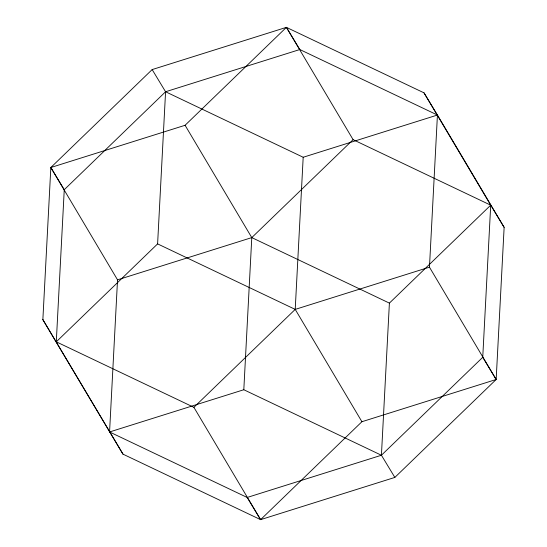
<?xml version="1.0" encoding="UTF-8"?>
<svg xmlns="http://www.w3.org/2000/svg" width="547" height="547" viewBox="0 0 547 547"><rect width="100%" height="100%" fill="white"/><g stroke="black" fill="none" stroke-linecap="round" stroke-linejoin="round"><path stroke-width="0.82" d="M42.864 319.639L50.837 167.512L152.155 69.578L286.402 27.35L424.014 92.853L437.436 115.041L504.136 227.361L496.163 379.488L394.845 477.422L260.598 519.65L122.986 454.147L42.864 319.639L122.986 454.147M260.598 519.65L193.898 407.33L56.286 341.82L64.259 189.693L50.837 167.512L185.084 125.284L286.402 27.35L299.818 49.531L437.436 115.041L429.463 267.168L496.163 379.488L361.916 421.716L260.598 519.65L247.182 497.469L109.564 431.966L117.537 279.832L50.837 167.512M56.286 341.82L157.604 243.887L165.577 91.759L152.155 69.578M394.845 477.422L381.423 455.241L243.812 389.737L251.784 237.603L185.084 125.284M361.916 421.716L295.216 309.397L303.188 157.262L165.577 91.759L64.259 189.693M247.176 497.469L381.423 455.241L389.396 303.113L490.714 205.18L424.014 92.853M496.163 379.488L482.741 357.307L490.714 205.18L353.102 139.67L286.402 27.35M117.537 279.832L251.784 237.603L353.102 139.67M193.898 407.33L295.216 309.397L429.463 267.168M381.423 455.241L482.741 357.307M165.577 91.759L299.818 49.531M303.188 157.262L437.436 115.041M109.564 431.966L243.812 389.737M251.784 237.603L389.396 303.113M157.604 243.887L295.216 309.397M490.714 205.18L504.136 227.361"/></g></svg>
